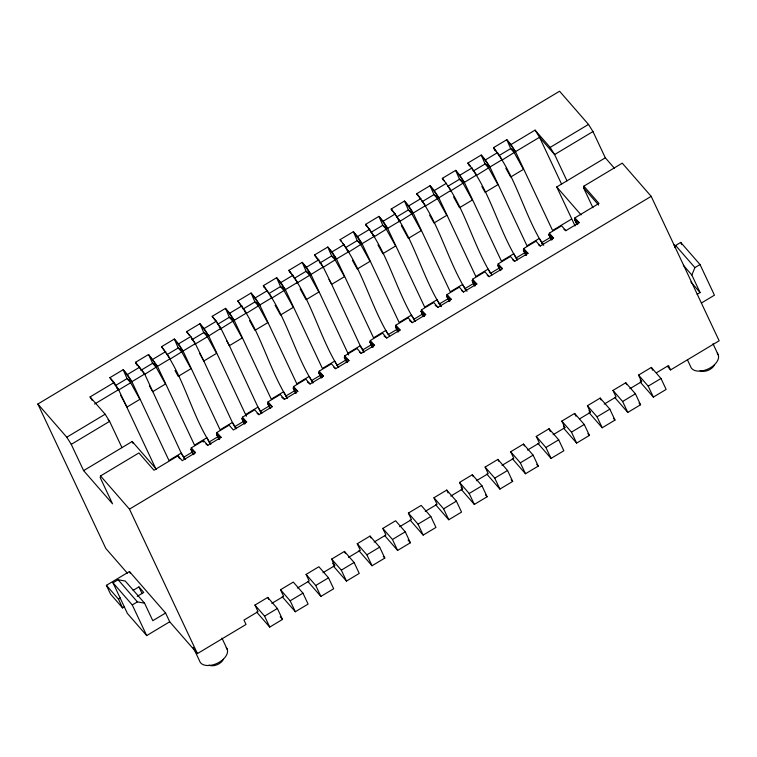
<?xml version="1.0" encoding="UTF-8"?>
<svg xmlns="http://www.w3.org/2000/svg" width="757" height="757" viewBox="0 0 757 757"><rect width="100%" height="100%" fill="white"/><g stroke="black" fill="none" stroke-linecap="round" stroke-linejoin="round"><path stroke-width="1.14" d="M667.456 366.36L670.56 369.927L719.15 340.792L651.181 196.347L622.245 163.152L583.884 186.146L598.957 203.434L574.913 217.855L579.133 222.69L565.839 230.667L561.618 225.823L549.336 233.184L553.556 238.029L540.261 245.997L536.041 241.161L523.768 248.514L527.989 253.358L514.684 261.335L510.464 256.491L498.191 263.852L502.411 268.688L489.117 276.665L484.896 271.82L472.614 279.182L476.834 284.026L463.539 291.994L459.319 287.158L447.046 294.52L451.267 299.356L437.962 307.333L433.742 302.488L421.469 309.85L425.689 314.694L412.385 322.662L408.174 317.826L395.892 325.188L400.112 330.024L386.818 338L382.597 333.156L370.324 340.518L374.535 345.362L361.24 353.33L357.02 348.494L344.747 355.847L348.968 360.692L335.663 368.668L331.452 363.824L319.17 371.185L323.39 376.021L310.096 383.998L305.875 379.153L293.602 386.515L297.813 391.36L284.518 399.327L280.298 394.492L268.025 401.853L272.246 406.689L258.941 414.666L254.721 409.821L242.448 417.183L246.668 422.028L233.374 429.995L229.153 425.16L216.871 432.512L221.091 437.357L207.797 445.334L203.576 440.489L191.303 447.851L195.524 452.686L182.219 460.663L177.999 455.818L153.964 470.239L138.891 452.941L100.53 475.945L100.179 477.553L112.538 503.821L83.611 470.627L71.253 444.359L66.777 437.215L37.85 404.02L559.565 91.228L588.492 124.422L592.968 131.567L605.326 157.825L614.457 168.309M191.303 447.851L190.953 449.459L193.3 454.654M203.226 442.097L203.576 440.489M218.868 439.325L216.521 434.13L216.871 432.512M244.445 423.986L242.098 418.791L242.448 417.183M268.025 401.853L267.675 403.462L270.022 408.657M293.602 386.515L293.243 388.123L295.599 393.318M321.167 377.989L318.82 372.794L319.17 371.185M346.744 362.66L344.397 357.465L344.747 355.847M372.321 347.321L369.965 342.126L370.324 340.518M397.889 331.992L395.542 326.797L395.892 325.188M423.466 316.653L421.119 311.458L421.469 309.85M449.043 301.324L446.696 296.129L447.046 294.52M474.611 285.985L472.264 280.8L472.614 279.182M498.191 263.852L497.841 265.461L500.188 270.656M525.765 255.327L523.418 250.132L523.768 248.514M551.333 239.988L548.986 234.793L549.336 233.184M576.91 224.659L574.563 219.464L574.913 217.855M592.93 207.721L583.533 187.764L583.884 186.146M674.752 247.605L675.623 245.476L680.732 242.41L700.026 264.543L714.438 295.183L701.436 302.98M697.14 294.331L700.093 292.562L691.851 275.046L694.907 267.609L700.026 264.543M246.403 416.284L208.601 335.682L204.135 328.538L199.914 323.703L186.619 331.67L190.84 336.515L195.306 343.659L194.606 344.426L207.399 336.761L220.883 328.33L216.407 321.186L212.187 316.341L225.491 308.364L229.712 313.209L234.178 320.353L271.252 399.147L283.534 391.785C267.022 362.385 258.705 327.753 237.764 301.012L251.069 293.035L255.279 297.88L259.755 305.024L296.829 383.808L309.102 376.447C292.599 347.056 284.282 312.423 263.341 285.673L276.636 277.705L280.856 282.541L285.332 289.685L322.406 368.479L334.679 361.117C318.167 331.717 309.859 297.085 288.919 270.344L302.213 262.367L306.434 267.212L310.9 274.356L348.703 354.957M289.884 272.255L288.919 270.344L297.605 282.323L296.905 283.09L323.182 266.994L318.706 259.85L314.486 255.005L327.79 247.037L332.001 251.873L336.477 259.017L373.551 337.811L385.824 330.449C369.321 301.049 361.004 266.417 340.063 239.676L353.358 231.699L357.578 236.544L362.054 243.688L399.128 322.473L411.401 315.12C394.899 285.72 386.581 251.087 365.64 224.346L378.935 216.37L383.156 221.214L387.622 228.359L424.696 307.143L436.978 299.781C420.466 270.391 412.149 235.758 391.208 209.008L404.512 201.04L408.733 205.876L413.199 213.02L450.273 291.814L462.546 284.452C446.043 255.052 437.726 220.419 416.785 193.678L430.08 185.702L434.3 190.546L438.776 197.691L475.85 276.475L488.123 269.113C471.62 239.723 463.303 205.09 442.362 178.34L455.657 170.372L459.877 175.208L464.344 182.352L501.427 261.146L513.7 253.784C497.188 224.384 488.871 189.752 467.93 163.01L481.234 155.034L485.455 159.878L489.921 167.023L526.995 245.807L539.277 238.455C522.765 209.055 514.448 174.422 493.507 147.681L506.802 139.704L511.022 144.549L515.498 151.684L552.572 230.478L571.601 219.066M399.204 221.763L399.904 220.997L391.208 209.008L392.183 210.919M422.132 201.05L425.472 205.658L424.781 206.424L451.049 190.329L447.709 185.72M501.503 160.427L502.194 159.661L497.519 153.207M155.658 468.451L118.584 389.656L109.897 377.677L123.192 369.7L127.413 374.545L131.879 381.689L168.962 460.474L181.235 453.112L144.672 374.015L135.465 362.338L148.514 354.522L157.456 366.35L194.53 445.144L206.812 437.783C189.931 408.534 182.229 373.589 161.553 346.697L174.337 339.032L178.557 343.877L183.033 351.021L220.107 429.806L232.38 422.453L203.803 361.013L195.306 343.659L191.294 338.124M92.307 400.5L90.074 396.933L114.118 382.512L118.584 389.656L117.884 390.423L130.677 382.758L139.865 399.346L127.081 407.011L120.59 395.305M127.413 374.545L139.685 367.183M152.734 359.357L165.774 351.541M178.557 343.877L190.84 336.515M204.135 328.538L216.407 321.186M229.712 313.209L241.985 305.847M255.279 297.88L267.562 290.518M280.856 282.541L293.129 275.179M306.434 267.212L318.706 259.85M332.001 251.873L344.284 244.52M357.578 236.544L369.851 229.182M383.156 221.214L395.428 213.853M408.733 205.876L421.006 198.514M434.3 190.546L446.583 183.185M459.877 175.208L472.15 167.855M485.455 159.878L497.728 152.517M511.022 144.549L535.067 130.128L550.131 147.416L554.607 154.56L566.965 180.828M115.253 385.682L127.053 378.604L131.879 381.689L144.672 374.015L135.465 362.338L136.932 365.205M140.83 370.353L152.63 363.275L157.456 366.35L170.24 358.686L166.237 353.15M167.382 354.427L178.207 347.946L183.033 351.021L195.306 343.659M191.975 339.685L203.775 332.607L208.601 335.682L199.914 323.703L203.775 332.607L207.399 336.761L216.587 353.349L203.803 361.013L199.479 353.207M217.552 324.356L229.352 317.278L234.178 320.353L246.451 312.991L237.764 301.012M243.12 309.017L254.929 301.939L259.755 305.024L272.028 297.662L269.36 293.971M268.697 293.688L280.506 286.61L285.332 289.685L297.605 282.323M294.274 278.349L306.074 271.28L310.9 274.356L302.213 262.367L306.074 271.28L309.689 275.425L318.886 292.013L306.102 299.687L300.151 288.947M319.851 263.02L331.651 255.942L336.477 259.017L348.75 251.665L342.732 243.366M345.419 247.69L357.228 240.612L362.054 243.688L374.327 236.326L365.64 224.346L366.606 226.258M370.996 232.352L382.796 225.274L387.622 228.359L399.904 220.997L398.173 219.644M396.573 217.022L408.373 209.944L413.199 213.02L425.472 205.658M422.141 201.684L433.95 194.615L438.776 197.691L430.08 185.702L433.95 194.615L437.565 198.76L446.753 215.348L433.969 223.012L429.645 215.206M447.718 186.354L459.518 179.277L464.344 182.352L476.626 174.99L471.942 168.546M473.295 171.025L485.095 163.947L489.921 167.023L502.194 159.661M498.863 155.687L510.672 148.609L515.498 151.684L539.533 137.272L554.607 154.56L592.968 131.567M94.549 404.068L118.584 389.656L116.862 388.303M144.445 374.497L157.456 366.35L148.514 354.522L152.63 363.275L156.245 367.429L165.442 384.017L152.649 391.681L149.413 385.824M170.022 359.168L183.033 351.021L174.337 339.032L178.207 347.946L181.86 352.071L191.01 368.678L178.226 376.352L174.981 370.495M220.183 329.096L234.178 320.353L225.491 308.364L229.352 317.278L232.967 321.422L242.164 338.019L229.38 345.684L257.957 407.115L261.458 413.379M246.744 313.171L259.755 305.024L251.069 293.035L254.929 301.939L258.544 306.093L267.741 322.681L254.948 330.345L249.545 320.59M322.482 267.76L336.477 259.017L327.79 247.037L331.651 255.942L335.266 260.096L344.463 276.683L331.67 284.348L360.256 345.788L363.757 352.043M349.034 251.835L362.054 243.688L353.358 231.699L357.228 240.612L360.843 244.757L370.031 261.345L357.247 269.019L352.383 260.238M374.611 236.506L387.622 228.359L378.935 216.37L382.796 225.274L386.411 229.428L395.608 246.016L382.824 253.68L377.951 244.899M400.188 221.167L413.199 213.02L404.512 201.04L408.373 209.944L411.988 214.089L421.185 230.686L408.392 238.351L401.361 225.662M450.349 191.095L464.344 182.352L455.657 170.372L459.518 179.277L463.142 183.431L472.33 200.018L459.546 207.683L453.594 196.952M476.91 175.17L489.921 167.023L481.234 155.034L485.095 163.947L488.71 168.092L497.907 184.68L485.114 192.354L481.878 186.496M502.487 159.841L515.498 151.684L506.802 139.704L510.672 148.609L514.287 152.763L523.475 169.35L510.691 177.015L505.827 168.234M66.777 437.215L105.138 414.221L109.614 421.365L121.972 447.624M550.131 147.416L588.492 124.422M71.253 444.359L109.614 421.365L108.109 419.633M83.611 470.627L132.201 441.492L156.567 469.444M575.083 225.955L556.736 186.96L605.326 157.825M245.684 414.476L257.957 407.115L261.865 413.369M347.974 353.14L360.256 345.788L364.164 352.033M184.736 459.376L183.554 457.342L192.401 452.033M210.72 444.037L206.812 437.783L209.121 442.003L217.978 436.694M236.298 428.699L232.38 422.453L234.698 426.674L243.555 421.365M269.123 406.036L260.276 411.344L261.354 412.802M287.035 398.04L285.843 396.006L294.7 390.697M320.277 375.368L311.42 380.676L312.613 382.711M338.587 367.363L334.679 361.117L336.997 365.338L345.845 360.029M371.422 344.7L362.565 350.008L363.644 351.466M388.142 334.67L396.999 329.371M422.567 314.032L413.719 319.34L414.902 321.375M441.416 306.642L436.978 299.781L439.287 304.011L448.144 298.703M466.993 291.303L462.546 284.452L464.864 288.672L473.721 283.364M499.289 268.035L490.441 273.343L488.123 269.113L491.927 274.99M517.504 259.66L513.7 253.784L516.019 258.005L524.866 252.706M550.443 237.367L541.586 242.675L542.778 244.71M100.53 475.945L129.466 509.139L651.181 196.347M124.536 606.745L122.587 607.918L110.531 594.084L106.415 585.331L129.428 571.526L165.594 613.019L169.71 621.781L197.435 653.594L246.025 624.459L243.972 620.078L258.033 611.647L254.948 605.08L267.732 597.415L277.374 608.477L282.522 619.425L269.738 627.089L256.623 612.044M169.71 621.781L146.697 635.577L127.403 613.444L112.992 582.805L118.101 579.739L125.274 581.054L144.568 603.178L152.8 620.693L165.594 613.019M106.415 585.331L118.471 599.156L120.41 597.992M133.081 590.394L138.928 586.893L143.745 592.428L137.235 596.327M112.992 582.805L132.276 604.938L137.395 601.872L144.568 603.178M271.801 603.386L283.61 596.317L280.516 589.75L293.309 582.076L302.951 593.147L308.099 604.086L295.315 611.751L282.2 596.705M297.378 588.057L309.178 580.979L306.093 574.412L318.877 566.747L328.519 577.809L333.676 588.757L320.883 596.421L307.768 581.376M322.955 572.727L334.755 565.649L331.67 559.082L344.454 551.418L354.096 562.479L359.244 573.418L346.46 581.092L333.345 566.037M348.523 557.389L360.332 550.311L357.238 543.744L370.031 536.079L379.673 547.15L384.821 558.089L372.037 565.753L358.922 550.708M374.1 542.059L385.909 534.981L382.815 528.414L395.599 520.75L405.241 531.811L410.398 542.76L397.605 550.424L384.49 535.369M399.677 526.721L411.477 519.643L408.392 513.085L421.176 505.411L430.818 516.482L435.966 527.421L423.182 535.085L410.067 520.04M425.245 511.391L437.054 504.313L433.96 497.746L446.753 490.082L456.395 501.143L461.543 512.092L448.759 519.756L435.644 504.711M450.822 496.062L462.631 488.984L459.537 482.417L472.321 474.753L481.972 485.814L487.12 496.753L474.327 504.427L461.212 489.372M476.399 480.723L488.199 473.645L485.114 467.078L497.898 459.414L507.54 470.485L512.688 481.424L499.904 489.088L486.789 474.043M501.976 465.394L513.776 458.316L510.682 451.749L523.475 444.085L533.117 455.146L538.265 466.094L525.481 473.759L512.366 458.704M527.544 450.055L539.353 442.977L536.259 436.42L549.043 428.746L558.694 439.817L563.842 450.756L551.049 458.42L537.934 443.375M553.121 434.726L564.921 427.648L561.836 421.081L574.62 413.417L584.262 424.478L589.41 435.426L576.626 443.091L563.511 428.046M579.682 418.801L590.498 412.319L587.404 405.752L600.197 398.078L609.839 409.149L614.987 420.088L602.203 427.762L589.088 412.707M604.266 404.058L616.075 396.98L612.981 390.413L625.774 382.749L635.416 393.81L640.564 404.758L627.78 412.423L614.656 397.378M629.843 388.729L641.643 381.651L638.558 375.084L651.342 367.419L660.984 378.481L666.141 389.429L653.348 397.094L640.233 382.039M656.442 372.775L668.497 365.546L670.56 369.927M254.948 605.08L264.59 616.141L277.374 608.477M280.516 589.75L290.158 600.812L302.951 593.147M306.093 574.412L315.735 585.483L328.519 577.809M331.67 559.082L341.312 570.144L354.096 562.479M357.238 543.744L366.88 554.815L379.673 547.15M382.815 528.414L392.457 539.476L405.241 531.811M408.392 513.085L418.034 524.147L430.818 516.482M433.96 497.746L443.611 508.818L456.395 501.143M459.537 482.417L469.179 493.479L481.972 485.814M485.114 467.078L494.756 478.15L507.54 470.485M510.682 451.749L520.333 462.811L533.117 455.146M536.259 436.42L545.901 447.482L558.694 439.817M561.836 421.081L571.478 432.143L584.262 424.478M587.404 405.752L597.055 416.814L609.839 409.149M612.981 390.413L622.623 401.484L635.416 393.81M638.558 375.084L648.2 386.146L660.984 378.481M577.572 224.46L574.563 219.464L579.133 222.69M564.003 229.371L565.839 230.667M552.004 239.789L548.986 234.793L553.556 238.029M538.435 244.71L540.261 245.997M526.427 255.118L523.418 250.132L527.989 253.358M512.858 260.039L514.684 261.335M502.411 268.688L497.841 265.461L500.85 270.457M487.281 275.378L489.117 276.665M475.273 285.786L472.264 280.8L476.834 284.026M461.713 290.707L463.539 291.994M449.705 301.125L446.696 296.129L451.267 299.356M435.218 305.393L437.962 307.333M424.128 316.454L421.119 311.458L425.689 314.694M409.651 320.722L412.385 322.662M398.551 331.784L395.542 326.797L400.112 330.024M384.073 336.061L386.818 338M372.983 347.122L369.965 342.126L374.535 345.362M359.414 352.043L361.24 353.33M347.406 362.452L344.397 357.465L348.968 360.692M333.837 367.372L335.663 368.668M321.829 377.79L318.82 372.794L323.39 376.021M307.351 382.058L310.096 383.998M297.813 391.36L293.243 388.123L296.261 393.12M281.774 397.397L284.518 399.327M272.246 406.689L267.675 403.462L270.684 408.449M257.115 413.369L258.941 414.666M245.107 423.788L242.098 418.791L246.668 422.028M219.539 439.117L216.521 434.13L221.091 437.357M205.97 444.037L207.797 445.334M195.524 452.686L190.953 449.459L193.962 454.455M372.605 234.973L374.327 236.326M347.028 250.312L348.75 251.665M270.306 296.309L272.028 297.662L271.328 298.428L285.332 289.685L276.636 277.705L280.506 286.61L284.121 290.764L293.309 307.351L280.525 315.016L275.113 305.26M244.729 311.638L246.451 312.991M219.151 326.977L220.883 328.33L229.38 345.684L226.674 340.801M588.974 410.635L590.498 412.319M563.397 425.973L564.921 427.648M461.108 487.3L462.631 488.984M332.474 563.132L334.755 565.649M675.623 245.476L694.907 267.609M675.67 246.659L674.156 244.937L675.074 246.877M683.363 265.31L691.851 275.046M690.838 281.935L700.093 292.562M583.533 187.764L598.607 205.052M556.736 186.96L581.092 214.912M640.167 379.948L641.643 381.651M639.022 402.989L640.564 404.758M613.444 418.318L614.987 420.088M587.867 433.657L589.41 435.426M536.722 464.315L538.265 466.094M511.145 479.654L512.688 481.424M485.578 494.983L487.12 496.753M408.08 540.101L410.398 542.76M383.279 556.319L384.821 558.089M130.677 382.758L127.053 378.604L123.192 369.7L131.879 381.689M109.897 377.677L114.118 382.512M90.074 396.933L105.138 414.221M280.213 616.766L282.522 619.425M127.384 573.21L105.819 548.465L37.85 404.02M118.101 579.739L137.395 601.872M542.968 244.483L539.277 238.455L543.715 245.306M516.019 258.005L517.391 259.812M464.864 288.672L466.246 290.48M439.287 304.011L440.669 305.809M415.101 321.148L411.401 315.12L415.205 320.996M183.554 457.342L184.926 459.149M336.997 365.338L338.616 367.533M313.038 382.862L309.102 376.447L313.02 382.701M285.843 396.006L286.922 397.463M234.698 426.674L235.777 428.131M209.121 442.003L210.739 444.198M496.185 151.362L493.507 147.681L494.964 150.548M469.936 165.774L467.93 163.01L469.387 165.878M444.368 181.112L442.362 178.34L443.328 180.251M420.126 198.287L416.785 193.678L417.76 195.59M340.063 239.676L341.398 241.521M314.486 255.005L317.826 259.623M319.17 261.458L323.182 266.994L331.67 284.348L328.973 279.465M268.016 292.126L263.341 285.673L264.316 287.584M212.187 316.341L215.537 320.949M216.871 322.794L220.883 328.33M186.619 331.67L189.288 335.36M161.553 346.697L164.894 351.314M574.563 219.464L577.809 224.129M548.986 234.793L552.232 239.467M523.418 250.132L526.654 254.797M472.264 280.8L475.51 285.465M446.696 296.129L449.932 300.794M421.119 311.458L424.365 316.133M395.542 326.797L398.788 331.462M369.965 342.126L373.21 346.801M344.397 357.465L347.643 362.13M318.82 372.794L322.066 377.459M242.098 418.791L245.344 423.466M216.521 434.13L219.767 438.795M389.637 336.326L385.824 330.449L387.679 333.828M185.039 458.988L181.235 453.112L183.09 456.49M179.844 458.704L177.999 455.818L179.106 457.89M535.067 130.128L539.533 137.272L561.58 184.121M287.442 398.031L283.534 391.785L285.38 395.163M680.732 242.41L681.726 244.52M712.98 343.735L718.374 355.203M687.611 360.181L690.545 366.426A15.045 8.952 -25.2 0 0 708.77 368.668A15.045 8.952 -25.2 0 0 717.248 353.15M651.342 367.419L652.666 370.23M648.2 386.146L653.348 397.094M625.774 382.749L626.654 384.622M622.623 401.484L627.78 412.423M600.197 398.078L601.077 399.961M597.055 416.814L602.203 427.762M574.62 413.417L575.945 416.227M571.478 432.143L576.626 443.091M549.043 428.746L550.367 431.566M545.901 447.482L551.049 458.42M523.475 444.085L524.355 445.958M520.333 462.811L525.481 473.759M497.898 459.414L498.778 461.287M494.756 478.15L499.904 489.088M472.321 474.753L473.21 476.626M469.179 493.479L474.327 504.427M446.753 490.082L448.078 492.892M443.611 508.818L448.759 519.756M418.034 524.147L423.182 535.085M392.457 539.476L397.605 550.424M370.031 536.079L370.911 537.953M366.88 554.815L372.037 565.753M344.454 551.418L345.334 553.291M341.312 570.144L346.46 581.092M315.735 585.483L320.883 596.421M290.158 600.812L295.315 611.751M267.732 597.415L268.612 599.289M264.59 616.141L269.738 627.089M132.201 441.492L133.194 443.602M221.952 638.132L227.346 649.591M129.466 509.139L197.435 653.594M193.149 647.273L199.526 660.823A15.045 8.952 -25.2 0 0 217.742 663.066A15.045 8.952 -25.2 0 0 226.22 647.547M138.928 586.893L142.127 593.706M129.428 571.526L130.346 573.475M132.276 604.938L146.697 635.577M118.471 599.156L122.587 607.918M223.476 659.271A9.027 5.365 -25.2 0 1 209.017 665.1M714.504 364.874A9.027 5.365 -25.2 0 1 700.045 370.712"/></g></svg>
